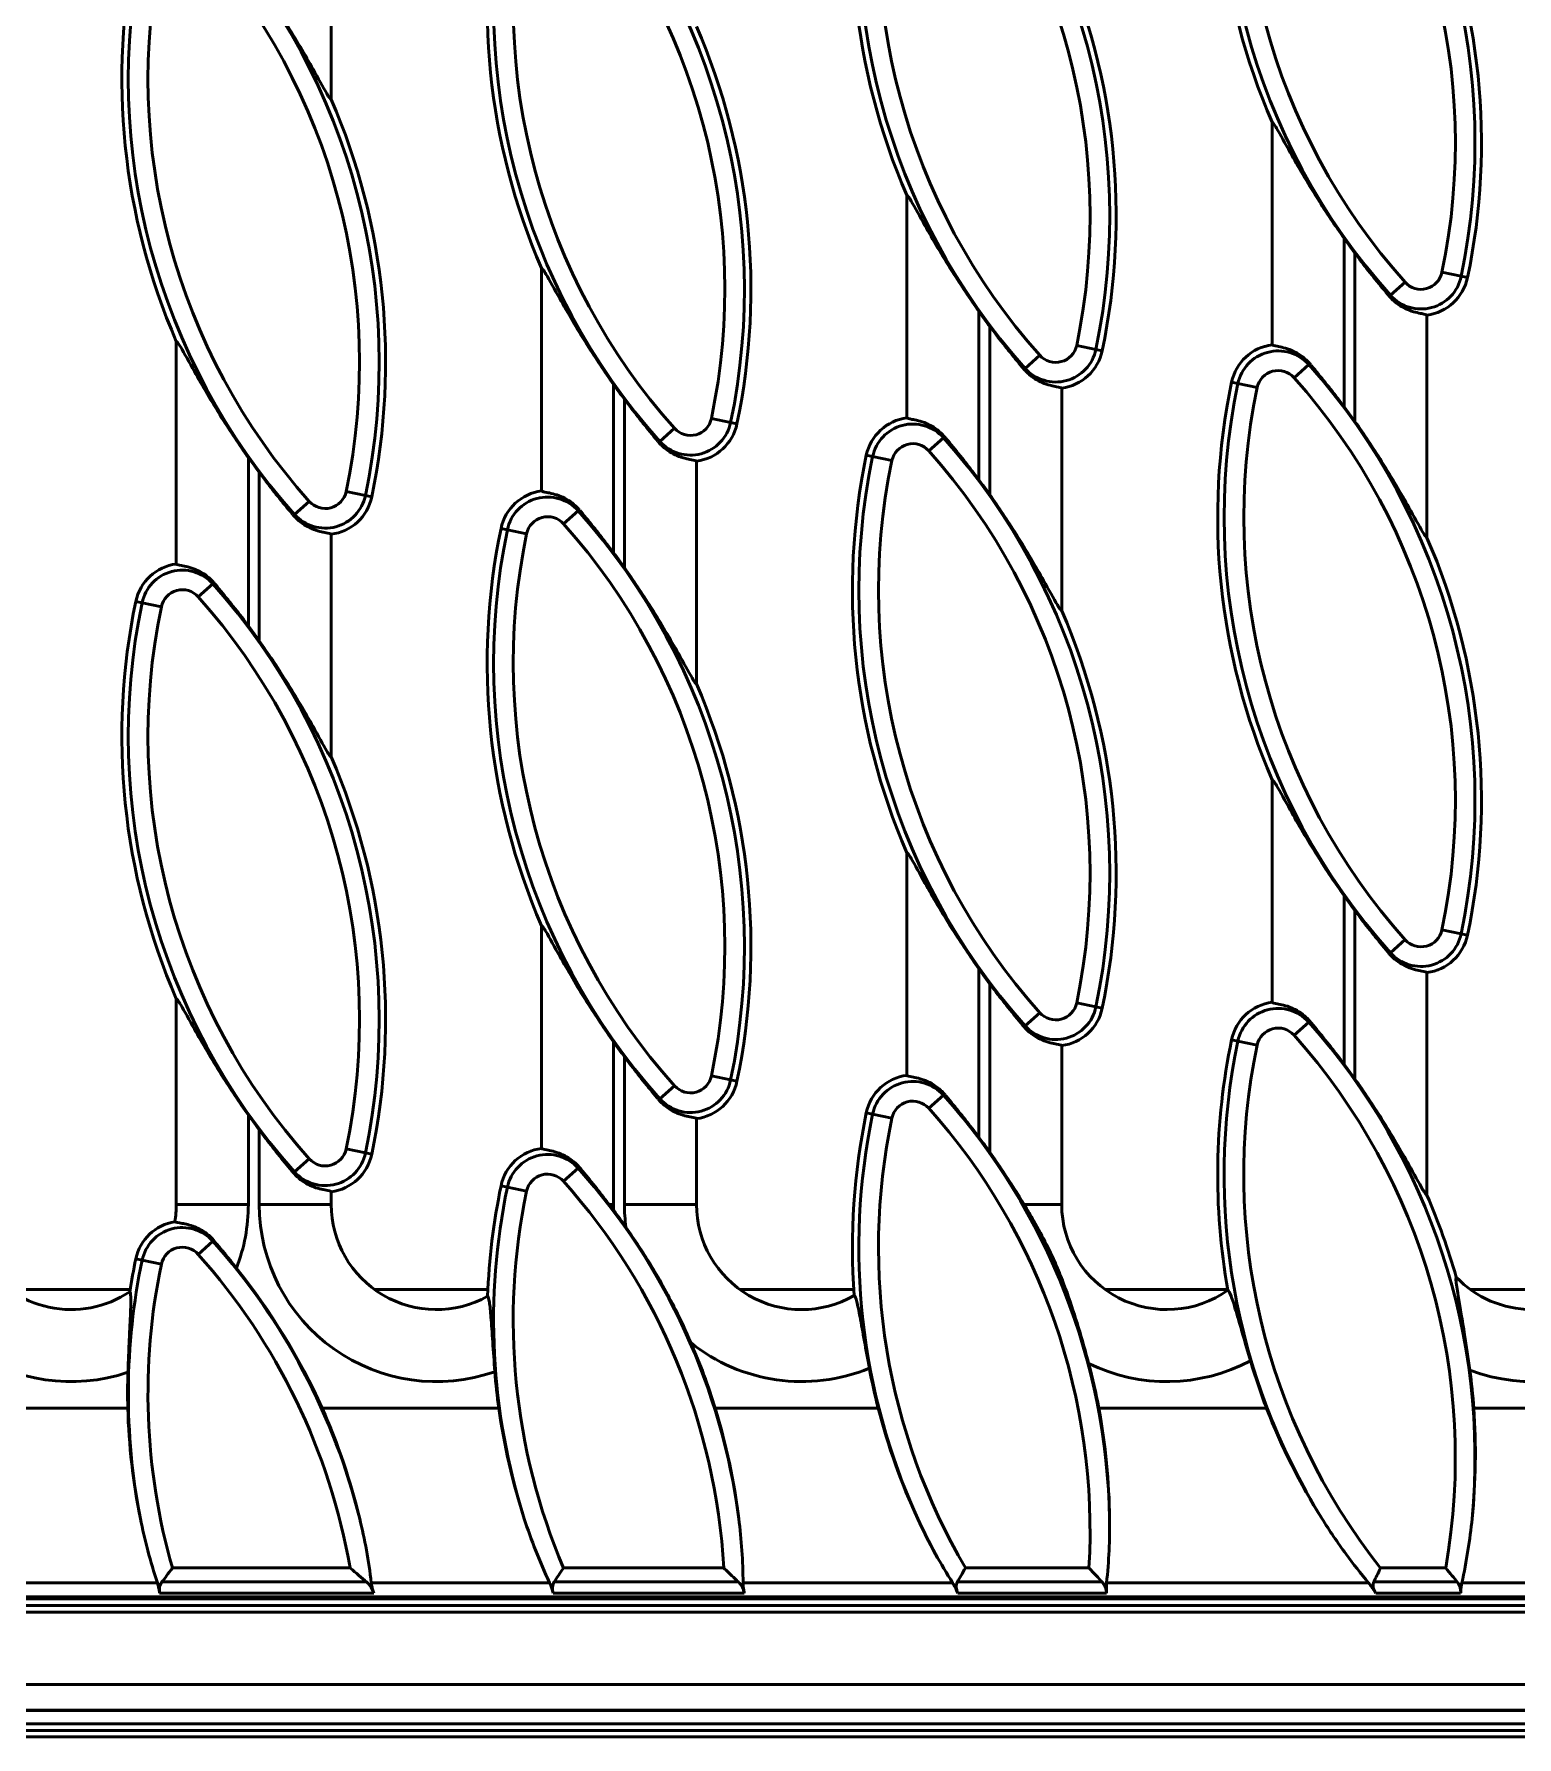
# Model space of a CAD drawing. Header units: millimetres. Extents: x 0 to 2774, y -40 to 1485.
# Drawn here: x 1240.9 to 1353.7, y 436 to 565.5 of the extents above; entities that cross this region are included whole.
import ezdxf

# ---------------------------------------------------------------- set-up
doc = ezdxf.new("R2010")
doc.units = ezdxf.units.MM
doc.header["$LTSCALE"] = 2.5
doc.layers.add('Sichtbar (ISO)', color=7, linetype='Continuous', lineweight=50)
doc.layers.add('Sichtbar schmal (ISO)', color=7, linetype='Continuous', lineweight=50)

msp = doc.modelspace()

# ---------------------------------------------------------------- linework, layer by layer
at = {"layer": 'Sichtbar (ISO)'}
for p, q in [((1263.544, 560.55), (1263.544, 577.481)), ((1335.099, 558.815), (1335.099, 541.884)), ((1307.321, 553.259), (1307.321, 536.328)), ((1279.544, 547.704), (1279.544, 530.773)), ((1346.877, 527.216), (1346.877, 544.147)), ((1251.766, 542.148), (1251.766, 525.217)), ((1319.099, 521.661), (1319.099, 538.592)), ((1291.321, 516.105), (1291.321, 533.036)), ((1263.544, 510.55), (1263.544, 527.481)), ((1335.099, 508.815), (1335.099, 491.884)), ((1307.321, 503.259), (1307.321, 486.328)), ((1279.544, 497.704), (1279.544, 480.773)), ((1346.877, 477.216), (1346.877, 494.147)), ((1251.766, 492.148), (1251.766, 476.516)), ((1319.099, 476.516), (1319.099, 488.592)), ((1291.321, 476.516), (1291.321, 483.036)), ((1263.544, 476.516), (1263.544, 477.481)), ((1232.146, 461.016), (1248.074, 461.016)), ((1262.86, 461.016), (1276.287, 461.016)), ((1292.749, 461.016), (1305.139, 461.016)), ((1321.922, 461.016), (1334.674, 461.016)), ((1350.438, 461.016), (1364.975, 461.016)), ((1358.138, 446.016), (1233.251, 446.016)), ((1358.372, 446.516), (1235.583, 446.516)), ((965.988, 440.016), (1465.988, 440.016)), ((965.988, 438.016), (1465.988, 438.016)), ((965.988, 436.016), (1465.988, 436.016))]:
    msp.add_line(p, q, dxfattribs=at)
for centre, radius, start, end in [((1381.171, 578.782), 50.212, 168.215, 203.43238), ((1353.393, 573.227), 50.212, 168.215, 203.43238), ((1325.615, 567.671), 50.212, 168.215, 203.43238), ((1300.806, 557.249), 50.212, 348.215, 23.43238), ((1297.837, 562.116), 50.212, 168.215, 203.43238), ((1273.028, 551.693), 50.212, 348.215, 23.43238), ((1245.25, 546.138), 50.212, 348.215, 23.43238), ((1217.472, 540.582), 50.212, 348.215, 23.43238), ((1381.171, 578.782), 49.775, 215.35783, 216.96405), ((1346.423, 547.731), 3.612, 277.21491, 348.215), ((1353.393, 573.227), 49.775, 215.35783, 216.96405), ((1318.645, 542.176), 3.612, 277.21491, 348.215), ((1335.553, 538.3), 3.612, 97.21491, 168.215), ((1325.615, 567.671), 49.775, 215.35783, 216.96405), ((1381.171, 528.782), 50.212, 168.215, 203.43238), ((1307.775, 532.744), 3.612, 97.21491, 168.215), ((1300.806, 507.249), 49.775, 35.35783, 36.96405), ((1290.868, 536.62), 3.612, 277.21491, 348.215), ((1297.837, 562.116), 49.775, 215.35783, 216.96405), ((1353.393, 523.227), 50.212, 168.215, 203.43238), ((1273.028, 501.693), 49.775, 35.35783, 36.96405), ((1263.09, 531.064), 3.612, 277.21491, 348.215), ((1279.997, 527.189), 3.612, 97.21491, 168.215), ((1325.615, 517.671), 50.212, 168.215, 203.43238), ((1300.806, 507.249), 50.212, 348.215, 23.43238), ((1245.25, 496.138), 49.775, 35.35783, 36.96405), ((1252.22, 521.633), 3.612, 97.21491, 168.215), ((1297.837, 512.116), 50.212, 168.215, 203.43238), ((1273.028, 501.693), 50.212, 348.215, 23.43238), ((1217.472, 490.582), 49.775, 35.35783, 36.96405), ((1245.25, 496.138), 50.212, 348.215, 23.43238), ((1217.472, 490.582), 50.212, 348.215, 23.43238), ((1381.171, 528.782), 49.775, 215.35783, 216.96405), ((1346.423, 497.731), 3.612, 277.21491, 348.215), ((1353.393, 523.227), 49.775, 215.35783, 216.96405), ((1318.645, 492.176), 3.612, 277.21491, 348.215), ((1335.553, 488.3), 3.612, 97.21491, 168.215), ((1325.615, 517.671), 49.775, 215.35783, 216.96405), ((1381.171, 478.782), 50.212, 168.215, 190.0797), ((1300.806, 457.249), 49.775, 35.35783, 36.96405), ((1290.868, 486.62), 3.612, 277.21491, 348.215), ((1307.775, 482.744), 3.612, 97.21491, 168.215), ((1297.837, 512.116), 49.775, 215.35783, 216.96405), ((1353.393, 473.227), 50.212, 168.215, 184.16225), ((1279.997, 477.189), 3.612, 97.21491, 168.215), ((1273.028, 451.693), 49.775, 35.35783, 36.96405), ((1263.09, 481.064), 3.612, 277.21491, 348.215), ((1325.615, 467.671), 50.212, 168.215, 177.88226), ((1300.806, 457.249), 50.212, 15.86591, 23.43238), ((1243.766, 476.516), 8, 350.54752, 0), ((1271.544, 476.516), 8, 180, 299.12127), ((1245.25, 446.138), 49.775, 35.13482, 36.97769), ((1299.321, 476.516), 8, 180, 299.92904), ((1327.099, 476.516), 8, 180, 305.3978), ((1252.22, 471.633), 3.612, 98.95512, 168.215), ((1243.766, 476.516), 8, 211.81441, 303.90218), ((1297.837, 462.116), 50.212, 168.215, 171.10984), ((1217.472, 440.582), 49.775, 24.2374, 38.65446), ((1354.877, 476.516), 8, 223.82291, 315.3586), ((1245.25, 446.138), 49.775, 17.39184, 23.52081), ((1297.837, 462.116), 49.775, 178.11784, 181.26655), ((1325.615, 467.671), 49.775, 184.46839, 187.68444), ((1353.393, 473.227), 49.775, 190.6123, 194.20136), ((1273.028, 451.693), 49.775, 10.79476, 14.81895), ((1381.171, 478.782), 49.775, 196.52029, 200.91263), ((1300.806, 457.249), 49.775, 4.34018, 7.67981)]:
    msp.add_arc(centre, radius, start, end, dxfattribs=at)
for centre, major_axis, start_param, end_param in [((1297.837, 462.443), (0, -49.784), 4.7410599, 4.911133), ((1217.472, 440.908), (0, 49.643), 4.9504211, 5.1294146), ((1325.615, 467.999), (0, -49.821), 4.8530135, 5.0263297), ((1245.25, 446.464), (0, 49.679), 4.8364919, 5.0096603), ((1353.393, 473.554), (0, -49.857), 4.9666113, 5.145853), ((1273.028, 452.02), (0, 49.716), 4.7243321, 4.8943377), ((1381.171, 479.11), (0, -49.894), 5.083511, 5.2722426), ((1300.806, 457.575), (0, 49.752), 4.6124881, 4.781589)]:
    msp.add_ellipse(centre, major_axis=major_axis, ratio=0.9999784, start_param=start_param, end_param=end_param, dxfattribs=at)
for points, knots in [([(1258.066, 569.386), (1258.75, 568.422), (1259.446, 567.385), (1260.869, 565.126), (1261.578, 563.905), (1262.539, 562.187), (1262.945, 561.437), (1263.289, 560.861), (1263.366, 560.739), (1263.481, 560.585), (1263.522, 560.548), (1263.544, 560.55)], [3.485316, 3.485316, 3.485316, 3.485316, 3.8312275, 3.8312275, 4.2428686, 4.2428686, 4.5039478, 4.5039478, 4.5816976, 4.5816976, 4.6534636, 4.6534636, 4.6534636, 4.6534636]), ([(1340.576, 549.979), (1339.893, 550.942), (1339.197, 551.98), (1337.773, 554.239), (1337.065, 555.46), (1336.104, 557.177), (1335.698, 557.927), (1335.354, 558.503), (1335.276, 558.626), (1335.161, 558.78), (1335.121, 558.817), (1335.099, 558.815)], [3.485316, 3.485316, 3.485316, 3.485316, 3.8312275, 3.8312275, 4.2428686, 4.2428686, 4.5039478, 4.5039478, 4.5816976, 4.5816976, 4.6534636, 4.6534636, 4.6534636, 4.6534636]), ([(1312.799, 544.423), (1312.115, 545.386), (1311.419, 546.424), (1309.996, 548.683), (1309.287, 549.904), (1308.326, 551.622), (1307.92, 552.372), (1307.576, 552.948), (1307.499, 553.07), (1307.384, 553.224), (1307.343, 553.261), (1307.321, 553.259)], [3.485316, 3.485316, 3.485316, 3.485316, 3.8312275, 3.8312275, 4.2428686, 4.2428686, 4.5039478, 4.5039478, 4.5816976, 4.5816976, 4.6534636, 4.6534636, 4.6534636, 4.6534636]), ([(1344.013, 545.577), (1343.968, 545.63), (1343.924, 545.683), (1343.172, 546.581), (1342.437, 547.494), (1341.654, 548.516), (1341.527, 548.683), (1341.4, 548.852)], [0.70958265, 0.70958265, 0.70958265, 0.70958265, 0.73010989, 0.73010989, 1.0546565, 1.0546565, 1.11670002, 1.11670002, 1.11670002, 1.11670002]), ([(1285.021, 538.867), (1284.337, 539.831), (1283.641, 540.869), (1282.218, 543.128), (1281.51, 544.349), (1280.549, 546.066), (1280.142, 546.816), (1279.798, 547.392), (1279.721, 547.514), (1279.606, 547.669), (1279.566, 547.706), (1279.544, 547.704)], [3.485316, 3.485316, 3.485316, 3.485316, 3.8312275, 3.8312275, 4.2428686, 4.2428686, 4.5039478, 4.5039478, 4.5816976, 4.5816976, 4.6534636, 4.6534636, 4.6534636, 4.6534636]), ([(1346.877, 544.147), (1346.828, 544.188), (1346.698, 544.217), (1346.222, 544.31), (1345.824, 544.386), (1345.217, 544.645), (1345.025, 544.74), (1344.642, 544.983), (1344.45, 545.132), (1344.191, 545.378), (1344.1, 545.474), (1344.013, 545.577)], [0.04336489, 0.04336489, 0.04336489, 0.04336489, 0.19996601, 0.19996601, 0.39993202, 0.39993202, 0.47560066, 0.47560066, 0.55126929, 0.55126929, 0.59299387, 0.59299387, 0.59299387, 0.59299387]), ([(1316.235, 540.021), (1316.191, 540.074), (1316.146, 540.127), (1315.395, 541.025), (1314.659, 541.939), (1313.876, 542.96), (1313.749, 543.127), (1313.622, 543.296)], [0.70958265, 0.70958265, 0.70958265, 0.70958265, 0.73010989, 0.73010989, 1.0546565, 1.0546565, 1.11670002, 1.11670002, 1.11670002, 1.11670002]), ([(1257.243, 533.312), (1256.559, 534.275), (1255.864, 535.313), (1254.44, 537.572), (1253.732, 538.793), (1252.771, 540.511), (1252.364, 541.261), (1252.02, 541.836), (1251.943, 541.959), (1251.828, 542.113), (1251.788, 542.15), (1251.766, 542.148)], [3.485316, 3.485316, 3.485316, 3.485316, 3.8312275, 3.8312275, 4.2428686, 4.2428686, 4.5039478, 4.5039478, 4.5816976, 4.5816976, 4.6534636, 4.6534636, 4.6534636, 4.6534636]), ([(1335.099, 541.884), (1335.148, 541.843), (1335.278, 541.814), (1335.754, 541.721), (1336.152, 541.645), (1336.76, 541.387), (1336.951, 541.291), (1337.334, 541.048), (1337.526, 540.899), (1337.786, 540.653), (1337.876, 540.558), (1337.963, 540.454)], [0.04336489, 0.04336489, 0.04336489, 0.04336489, 0.19996601, 0.19996601, 0.39993202, 0.39993202, 0.47560066, 0.47560066, 0.55126929, 0.55126929, 0.59299387, 0.59299387, 0.59299387, 0.59299387]), ([(1337.963, 540.454), (1338.008, 540.401), (1338.052, 540.348), (1338.804, 539.45), (1339.539, 538.537), (1340.322, 537.515), (1340.449, 537.348), (1340.576, 537.179)], [0.70958265, 0.70958265, 0.70958265, 0.70958265, 0.73010989, 0.73010989, 1.0546565, 1.0546565, 1.11670002, 1.11670002, 1.11670002, 1.11670002]), ([(1319.099, 538.592), (1319.051, 538.632), (1318.92, 538.662), (1318.444, 538.754), (1318.047, 538.83), (1317.439, 539.089), (1317.248, 539.185), (1316.864, 539.428), (1316.672, 539.576), (1316.413, 539.822), (1316.322, 539.918), (1316.235, 540.021)], [0.04336489, 0.04336489, 0.04336489, 0.04336489, 0.19996601, 0.19996601, 0.39993202, 0.39993202, 0.47560066, 0.47560066, 0.55126929, 0.55126929, 0.59299387, 0.59299387, 0.59299387, 0.59299387]), ([(1288.457, 534.466), (1288.413, 534.519), (1288.368, 534.572), (1287.617, 535.47), (1286.882, 536.383), (1286.098, 537.405), (1285.972, 537.572), (1285.844, 537.741)], [0.70958265, 0.70958265, 0.70958265, 0.70958265, 0.73010989, 0.73010989, 1.0546565, 1.0546565, 1.11670002, 1.11670002, 1.11670002, 1.11670002]), ([(1307.321, 536.328), (1307.37, 536.288), (1307.501, 536.258), (1307.976, 536.166), (1308.374, 536.09), (1308.982, 535.831), (1309.173, 535.735), (1309.557, 535.492), (1309.749, 535.344), (1310.008, 535.098), (1310.099, 535.002), (1310.186, 534.899)], [0.04336489, 0.04336489, 0.04336489, 0.04336489, 0.19996601, 0.19996601, 0.39993202, 0.39993202, 0.47560066, 0.47560066, 0.55126929, 0.55126929, 0.59299387, 0.59299387, 0.59299387, 0.59299387]), ([(1310.186, 534.899), (1310.23, 534.846), (1310.275, 534.793), (1311.026, 533.895), (1311.761, 532.981), (1312.544, 531.96), (1312.671, 531.793), (1312.799, 531.624)], [0.70958265, 0.70958265, 0.70958265, 0.70958265, 0.73010989, 0.73010989, 1.0546565, 1.0546565, 1.11670002, 1.11670002, 1.11670002, 1.11670002]), ([(1341.4, 536.053), (1342.083, 535.089), (1342.779, 534.051), (1344.203, 531.792), (1344.911, 530.571), (1345.872, 528.854), (1346.278, 528.104), (1346.622, 527.528), (1346.7, 527.406), (1346.815, 527.251), (1346.855, 527.214), (1346.877, 527.216)], [3.485316, 3.485316, 3.485316, 3.485316, 3.8312275, 3.8312275, 4.2428686, 4.2428686, 4.5039478, 4.5039478, 4.5816976, 4.5816976, 4.6534636, 4.6534636, 4.6534636, 4.6534636]), ([(1291.321, 533.036), (1291.273, 533.077), (1291.142, 533.106), (1290.666, 533.199), (1290.269, 533.275), (1289.661, 533.534), (1289.47, 533.629), (1289.086, 533.872), (1288.894, 534.021), (1288.635, 534.267), (1288.544, 534.362), (1288.457, 534.466)], [0.04336489, 0.04336489, 0.04336489, 0.04336489, 0.19996601, 0.19996601, 0.39993202, 0.39993202, 0.47560066, 0.47560066, 0.55126929, 0.55126929, 0.59299387, 0.59299387, 0.59299387, 0.59299387]), ([(1260.679, 528.91), (1260.635, 528.963), (1260.59, 529.016), (1259.839, 529.914), (1259.104, 530.827), (1258.321, 531.849), (1258.194, 532.016), (1258.066, 532.185)], [0.70958265, 0.70958265, 0.70958265, 0.70958265, 0.73010989, 0.73010989, 1.0546565, 1.0546565, 1.11670002, 1.11670002, 1.11670002, 1.11670002]), ([(1279.544, 530.773), (1279.592, 530.732), (1279.723, 530.703), (1280.199, 530.61), (1280.596, 530.534), (1281.204, 530.275), (1281.395, 530.18), (1281.779, 529.937), (1281.971, 529.788), (1282.23, 529.542), (1282.321, 529.446), (1282.408, 529.343)], [0.04336489, 0.04336489, 0.04336489, 0.04336489, 0.19996601, 0.19996601, 0.39993202, 0.39993202, 0.47560066, 0.47560066, 0.55126929, 0.55126929, 0.59299387, 0.59299387, 0.59299387, 0.59299387]), ([(1313.622, 530.497), (1314.306, 529.534), (1315.001, 528.496), (1316.425, 526.237), (1317.133, 525.016), (1318.094, 523.298), (1318.501, 522.548), (1318.845, 521.972), (1318.922, 521.85), (1319.037, 521.696), (1319.077, 521.659), (1319.099, 521.661)], [3.485316, 3.485316, 3.485316, 3.485316, 3.8312275, 3.8312275, 4.2428686, 4.2428686, 4.5039478, 4.5039478, 4.5816976, 4.5816976, 4.6534636, 4.6534636, 4.6534636, 4.6534636]), ([(1263.544, 527.481), (1263.495, 527.521), (1263.364, 527.551), (1262.889, 527.643), (1262.491, 527.719), (1261.883, 527.978), (1261.692, 528.073), (1261.308, 528.317), (1261.116, 528.465), (1260.857, 528.711), (1260.766, 528.807), (1260.679, 528.91)], [0.04336489, 0.04336489, 0.04336489, 0.04336489, 0.19996601, 0.19996601, 0.39993202, 0.39993202, 0.47560066, 0.47560066, 0.55126929, 0.55126929, 0.59299387, 0.59299387, 0.59299387, 0.59299387]), ([(1282.408, 529.343), (1282.452, 529.29), (1282.497, 529.237), (1283.248, 528.339), (1283.983, 527.426), (1284.767, 526.404), (1284.893, 526.237), (1285.021, 526.068)], [0.70958265, 0.70958265, 0.70958265, 0.70958265, 0.73010989, 0.73010989, 1.0546565, 1.0546565, 1.11670002, 1.11670002, 1.11670002, 1.11670002]), ([(1251.766, 525.217), (1251.814, 525.176), (1251.945, 525.147), (1252.421, 525.054), (1252.818, 524.979), (1253.426, 524.72), (1253.617, 524.624), (1254.001, 524.381), (1254.193, 524.232), (1254.452, 523.987), (1254.543, 523.891), (1254.63, 523.787)], [0.04336489, 0.04336489, 0.04336489, 0.04336489, 0.19996601, 0.19996601, 0.39993202, 0.39993202, 0.47560066, 0.47560066, 0.55126929, 0.55126929, 0.59299387, 0.59299387, 0.59299387, 0.59299387]), ([(1285.844, 524.941), (1286.528, 523.978), (1287.224, 522.94), (1288.647, 520.681), (1289.356, 519.46), (1290.317, 517.743), (1290.723, 516.993), (1291.067, 516.417), (1291.144, 516.294), (1291.259, 516.14), (1291.299, 516.103), (1291.321, 516.105)], [3.485316, 3.485316, 3.485316, 3.485316, 3.8312275, 3.8312275, 4.2428686, 4.2428686, 4.5039478, 4.5039478, 4.5816976, 4.5816976, 4.6534636, 4.6534636, 4.6534636, 4.6534636]), ([(1254.63, 523.787), (1254.674, 523.735), (1254.719, 523.681), (1255.47, 522.783), (1256.206, 521.87), (1256.989, 520.849), (1257.116, 520.682), (1257.243, 520.512)], [0.70958265, 0.70958265, 0.70958265, 0.70958265, 0.73010989, 0.73010989, 1.0546565, 1.0546565, 1.11670002, 1.11670002, 1.11670002, 1.11670002]), ([(1258.066, 519.386), (1258.75, 518.422), (1259.446, 517.385), (1260.869, 515.126), (1261.578, 513.905), (1262.539, 512.187), (1262.945, 511.437), (1263.289, 510.861), (1263.366, 510.739), (1263.481, 510.585), (1263.522, 510.548), (1263.544, 510.55)], [3.485316, 3.485316, 3.485316, 3.485316, 3.8312275, 3.8312275, 4.2428686, 4.2428686, 4.5039478, 4.5039478, 4.5816976, 4.5816976, 4.6534636, 4.6534636, 4.6534636, 4.6534636]), ([(1340.576, 499.979), (1339.893, 500.942), (1339.197, 501.98), (1337.773, 504.239), (1337.065, 505.46), (1336.104, 507.177), (1335.698, 507.927), (1335.354, 508.503), (1335.276, 508.626), (1335.161, 508.78), (1335.121, 508.817), (1335.099, 508.815)], [3.485316, 3.485316, 3.485316, 3.485316, 3.8312275, 3.8312275, 4.2428686, 4.2428686, 4.5039478, 4.5039478, 4.5816976, 4.5816976, 4.6534636, 4.6534636, 4.6534636, 4.6534636]), ([(1312.799, 494.423), (1312.115, 495.386), (1311.419, 496.424), (1309.996, 498.683), (1309.287, 499.904), (1308.326, 501.622), (1307.92, 502.372), (1307.576, 502.948), (1307.499, 503.07), (1307.384, 503.224), (1307.343, 503.261), (1307.321, 503.259)], [3.485316, 3.485316, 3.485316, 3.485316, 3.8312275, 3.8312275, 4.2428686, 4.2428686, 4.5039478, 4.5039478, 4.5816976, 4.5816976, 4.6534636, 4.6534636, 4.6534636, 4.6534636]), ([(1344.013, 495.577), (1343.968, 495.63), (1343.924, 495.683), (1343.172, 496.581), (1342.437, 497.494), (1341.654, 498.516), (1341.527, 498.683), (1341.4, 498.852)], [0.70958265, 0.70958265, 0.70958265, 0.70958265, 0.73010989, 0.73010989, 1.0546565, 1.0546565, 1.11670002, 1.11670002, 1.11670002, 1.11670002]), ([(1285.021, 488.867), (1284.337, 489.831), (1283.641, 490.869), (1282.218, 493.128), (1281.51, 494.349), (1280.549, 496.066), (1280.142, 496.816), (1279.798, 497.392), (1279.721, 497.514), (1279.606, 497.669), (1279.566, 497.706), (1279.544, 497.704)], [3.485316, 3.485316, 3.485316, 3.485316, 3.8312275, 3.8312275, 4.2428686, 4.2428686, 4.5039478, 4.5039478, 4.5816976, 4.5816976, 4.6534636, 4.6534636, 4.6534636, 4.6534636]), ([(1346.877, 494.147), (1346.828, 494.188), (1346.698, 494.217), (1346.222, 494.31), (1345.824, 494.386), (1345.217, 494.645), (1345.025, 494.74), (1344.642, 494.983), (1344.45, 495.132), (1344.191, 495.378), (1344.1, 495.474), (1344.013, 495.577)], [0.04336489, 0.04336489, 0.04336489, 0.04336489, 0.19996601, 0.19996601, 0.39993202, 0.39993202, 0.47560066, 0.47560066, 0.55126929, 0.55126929, 0.59299387, 0.59299387, 0.59299387, 0.59299387]), ([(1257.243, 483.312), (1256.559, 484.275), (1255.864, 485.313), (1254.44, 487.572), (1253.732, 488.793), (1252.771, 490.511), (1252.364, 491.261), (1252.02, 491.836), (1251.943, 491.959), (1251.828, 492.113), (1251.788, 492.15), (1251.766, 492.148)], [3.485316, 3.485316, 3.485316, 3.485316, 3.8312275, 3.8312275, 4.2428686, 4.2428686, 4.5039478, 4.5039478, 4.5816976, 4.5816976, 4.6534636, 4.6534636, 4.6534636, 4.6534636]), ([(1316.235, 490.021), (1316.191, 490.074), (1316.146, 490.127), (1315.395, 491.025), (1314.659, 491.939), (1313.876, 492.96), (1313.749, 493.127), (1313.622, 493.296)], [0.70958265, 0.70958265, 0.70958265, 0.70958265, 0.73010989, 0.73010989, 1.0546565, 1.0546565, 1.11670002, 1.11670002, 1.11670002, 1.11670002]), ([(1335.099, 491.884), (1335.148, 491.843), (1335.278, 491.814), (1335.754, 491.721), (1336.152, 491.645), (1336.76, 491.387), (1336.951, 491.291), (1337.334, 491.048), (1337.526, 490.899), (1337.786, 490.653), (1337.876, 490.558), (1337.963, 490.454)], [0.04336489, 0.04336489, 0.04336489, 0.04336489, 0.19996601, 0.19996601, 0.39993202, 0.39993202, 0.47560066, 0.47560066, 0.55126929, 0.55126929, 0.59299387, 0.59299387, 0.59299387, 0.59299387]), ([(1319.099, 488.592), (1319.051, 488.632), (1318.92, 488.662), (1318.444, 488.754), (1318.047, 488.83), (1317.439, 489.089), (1317.248, 489.185), (1316.864, 489.428), (1316.672, 489.576), (1316.413, 489.822), (1316.322, 489.918), (1316.235, 490.021)], [0.04336489, 0.04336489, 0.04336489, 0.04336489, 0.19996601, 0.19996601, 0.39993202, 0.39993202, 0.47560066, 0.47560066, 0.55126929, 0.55126929, 0.59299387, 0.59299387, 0.59299387, 0.59299387]), ([(1337.963, 490.454), (1338.008, 490.401), (1338.052, 490.348), (1338.804, 489.45), (1339.539, 488.537), (1340.322, 487.515), (1340.449, 487.348), (1340.576, 487.179)], [0.70958265, 0.70958265, 0.70958265, 0.70958265, 0.73010989, 0.73010989, 1.0546565, 1.0546565, 1.11670002, 1.11670002, 1.11670002, 1.11670002]), ([(1288.457, 484.466), (1288.413, 484.519), (1288.368, 484.572), (1287.617, 485.47), (1286.882, 486.383), (1286.098, 487.405), (1285.972, 487.572), (1285.844, 487.741)], [0.70958265, 0.70958265, 0.70958265, 0.70958265, 0.73010989, 0.73010989, 1.0546565, 1.0546565, 1.11670002, 1.11670002, 1.11670002, 1.11670002]), ([(1307.321, 486.328), (1307.37, 486.288), (1307.501, 486.258), (1307.976, 486.166), (1308.374, 486.09), (1308.982, 485.831), (1309.173, 485.735), (1309.557, 485.492), (1309.749, 485.344), (1310.008, 485.098), (1310.099, 485.002), (1310.186, 484.899)], [0.04336489, 0.04336489, 0.04336489, 0.04336489, 0.19996601, 0.19996601, 0.39993202, 0.39993202, 0.47560066, 0.47560066, 0.55126929, 0.55126929, 0.59299387, 0.59299387, 0.59299387, 0.59299387]), ([(1341.4, 486.053), (1342.083, 485.089), (1342.779, 484.051), (1344.203, 481.792), (1344.911, 480.571), (1345.872, 478.854), (1346.278, 478.104), (1346.622, 477.528), (1346.7, 477.406), (1346.815, 477.251), (1346.855, 477.214), (1346.877, 477.216)], [3.485316, 3.485316, 3.485316, 3.485316, 3.8312275, 3.8312275, 4.2428686, 4.2428686, 4.5039478, 4.5039478, 4.5816976, 4.5816976, 4.6534636, 4.6534636, 4.6534636, 4.6534636]), ([(1291.321, 483.036), (1291.273, 483.077), (1291.142, 483.106), (1290.666, 483.199), (1290.269, 483.275), (1289.661, 483.534), (1289.47, 483.629), (1289.086, 483.872), (1288.894, 484.021), (1288.635, 484.267), (1288.544, 484.362), (1288.457, 484.466)], [0.04336489, 0.04336489, 0.04336489, 0.04336489, 0.19996601, 0.19996601, 0.39993202, 0.39993202, 0.47560066, 0.47560066, 0.55126929, 0.55126929, 0.59299387, 0.59299387, 0.59299387, 0.59299387]), ([(1310.186, 484.899), (1310.23, 484.846), (1310.275, 484.793), (1311.026, 483.895), (1311.761, 482.981), (1312.544, 481.96), (1312.671, 481.793), (1312.799, 481.624)], [0.70958265, 0.70958265, 0.70958265, 0.70958265, 0.73010989, 0.73010989, 1.0546565, 1.0546565, 1.11670002, 1.11670002, 1.11670002, 1.11670002]), ([(1260.679, 478.91), (1260.635, 478.963), (1260.59, 479.016), (1259.839, 479.914), (1259.104, 480.827), (1258.321, 481.849), (1258.194, 482.016), (1258.066, 482.185)], [0.70958265, 0.70958265, 0.70958265, 0.70958265, 0.73010989, 0.73010989, 1.0546565, 1.0546565, 1.11670002, 1.11670002, 1.11670002, 1.11670002]), ([(1279.544, 480.773), (1279.592, 480.732), (1279.723, 480.703), (1280.199, 480.61), (1280.596, 480.534), (1281.204, 480.275), (1281.395, 480.18), (1281.779, 479.937), (1281.971, 479.788), (1282.23, 479.542), (1282.321, 479.446), (1282.408, 479.343)], [0.04336489, 0.04336489, 0.04336489, 0.04336489, 0.19996601, 0.19996601, 0.39993202, 0.39993202, 0.47560066, 0.47560066, 0.55126929, 0.55126929, 0.59299387, 0.59299387, 0.59299387, 0.59299387]), ([(1313.622, 480.497), (1314.306, 479.534), (1315.001, 478.496), (1315.852, 477.146), (1316.048, 476.829), (1316.238, 476.516)], [3.48531602, 3.48531602, 3.48531602, 3.48531602, 3.83122755, 3.83122755, 3.93779261, 3.93779261, 3.93779261, 3.93779261]), ([(1282.408, 479.343), (1282.452, 479.29), (1282.497, 479.237), (1283.248, 478.339), (1283.983, 477.426), (1284.654, 476.551), (1284.668, 476.533), (1284.681, 476.516)], [0.70958265, 0.70958265, 0.70958265, 0.70958265, 0.73010989, 0.73010989, 1.0546565, 1.0546565, 1.06126588, 1.06126588, 1.06126588, 1.06126588]), ([(1263.544, 477.481), (1263.495, 477.521), (1263.364, 477.551), (1262.889, 477.643), (1262.491, 477.719), (1261.883, 477.978), (1261.692, 478.073), (1261.308, 478.317), (1261.116, 478.465), (1260.857, 478.711), (1260.766, 478.807), (1260.679, 478.91)], [0.04336489, 0.04336489, 0.04336489, 0.04336489, 0.19996601, 0.19996601, 0.39993202, 0.39993202, 0.47560066, 0.47560066, 0.55126929, 0.55126929, 0.59299387, 0.59299387, 0.59299387, 0.59299387]), ([(1316.238, 476.516), (1316.498, 476.088), (1316.743, 475.673), (1317.331, 474.638), (1317.642, 474.06), (1318.147, 473.048), (1318.344, 472.633), (1318.759, 471.701), (1318.96, 471.216), (1319.47, 469.908), (1319.769, 469.057), (1320.417, 467.047), (1320.789, 465.778), (1321.147, 464.424)], [-1.6298574, -1.6298574, -1.6298574, -1.6298574, -1.4526309, -1.4526309, -1.1869705, -1.1869705, -0.9968914, -0.9968914, -0.7798687, -0.7798687, -0.4201663, -0.4201663, 0, 0, 0, 0]), ([(1251.657, 475.202), (1251.717, 475.145), (1251.932, 475.121), (1252.475, 475.027), (1252.803, 474.958), (1253.476, 474.692), (1253.795, 474.52), (1254.281, 474.139), (1254.458, 473.97), (1254.619, 473.778)], [-0.69657519, -0.69657519, -0.69657519, -0.69657519, -0.53053486, -0.53053486, -0.37895062, -0.37895062, -0.2483974, -0.2483974, -0.16724771, -0.16724771, -0.16724771, -0.16724771]), ([(1285.956, 474.783), (1286.284, 474.316), (1286.607, 473.843), (1287.206, 472.934), (1287.49, 472.49), (1288.116, 471.468), (1288.444, 470.908), (1289.105, 469.716), (1289.416, 469.124), (1290.138, 467.676), (1290.523, 466.844), (1290.889, 466.002)], [-0.99107799, -0.99107799, -0.99107799, -0.99107799, -0.82202369, -0.82202369, -0.66846052, -0.66846052, -0.4742175, -0.4742175, -0.27546673, -0.27546673, 0, 0, 0, 0]), ([(1349.105, 470.976), (1349.09, 470.965), (1349.081, 470.932), (1349.077, 470.823), (1349.08, 470.748), (1349.116, 470.361), (1349.194, 469.884), (1349.398, 468.669), (1349.564, 467.713), (1349.875, 465.742), (1350.009, 464.825), (1350.134, 463.9)], [-1.033903, -1.033903, -1.033903, -1.033903, -0.9600184, -0.9600184, -0.8859056, -0.8859056, -0.6383987, -0.6383987, -0.2799838, -0.2799838, 0, 0, 0, 0]), ([(1248.089, 463.751), (1248.105, 464.236), (1248.123, 464.719), (1248.163, 465.663), (1248.184, 466.123), (1248.239, 467.273), (1248.273, 467.932), (1248.308, 468.892), (1248.315, 469.246), (1248.294, 469.714), (1248.27, 469.846), (1248.228, 469.876)], [-0.86498591, -0.86498591, -0.86498591, -0.86498591, -0.71988853, -0.71988853, -0.5752164, -0.5752164, -0.33887455, -0.33887455, -0.15901342, -0.15901342, 0, 0, 0, 0]), ([(1275.991, 463.793), (1275.931, 464.563), (1275.877, 465.326), (1275.78, 466.738), (1275.738, 467.383), (1275.658, 468.399), (1275.62, 468.794), (1275.535, 469.337), (1275.489, 469.492), (1275.437, 469.527)], [-0.83946536, -0.83946536, -0.83946536, -0.83946536, -0.60841868, -0.60841868, -0.38200031, -0.38200031, -0.18504389, -0.18504389, 0, 0, 0, 0]), ([(1304.469, 464.06), (1304.339, 464.756), (1304.214, 465.446), (1303.976, 466.778), (1303.865, 467.406), (1303.672, 468.425), (1303.589, 468.827), (1303.438, 469.388), (1303.372, 469.548), (1303.313, 469.582)], [-0.83073012, -0.83073012, -0.83073012, -0.83073012, -0.61869825, -0.61869825, -0.39679212, -0.39679212, -0.19477847, -0.19477847, 0, 0, 0, 0]), ([(1333.45, 464.629), (1333.251, 465.302), (1333.056, 465.972), (1332.683, 467.268), (1332.508, 467.881), (1332.211, 468.876), (1332.087, 469.268), (1331.879, 469.813), (1331.796, 469.966), (1331.733, 469.994)], [-0.83011063, -0.83011063, -0.83011063, -0.83011063, -0.61945321, -0.61945321, -0.39788057, -0.39788057, -0.19550263, -0.19550263, 0, 0, 0, 0]), ([(1308.147, 452.613), (1308.563, 451.716), (1309.018, 450.814), (1309.915, 449.184), (1310.346, 448.453), (1310.799, 447.732)], [0.18740577, 0.18740577, 0.18740577, 0.18740577, 0.47570196, 0.47570196, 0.71254736, 0.71254736, 0.71254736, 0.71254736]), ([(1338.895, 452.613), (1339.462, 451.709), (1340.073, 450.807), (1341.27, 449.178), (1341.842, 448.447), (1342.44, 447.732)], [0.19988652, 0.19988652, 0.19988652, 0.19988652, 0.51108946, 0.51108946, 0.7704198, 0.7704198, 0.7704198, 0.7704198]), ([(1250.675, 447.803), (1250.778, 447.943), (1250.898, 448.103), (1251.165, 448.461), (1251.315, 448.66), (1251.466, 448.861), (1251.467, 448.862), (1251.468, 448.864)], [-0.14172148, -0.14172148, -0.14172148, -0.14172148, -0.07463865, -0.07463865, 0, 0, 0.00060363, 0.00060363, 0.00060363, 0.00060363]), ([(1264.981, 448.864), (1264.983, 448.862), (1264.985, 448.861), (1265.208, 448.673), (1265.432, 448.484), (1265.865, 448.115), (1266.062, 447.946), (1266.226, 447.803)], [-0.15421317, -0.15421317, -0.15421317, -0.15421317, -0.15360925, -0.15360925, -0.07806405, -0.07806405, 0, 0, 0, 0]), ([(1280.511, 447.803), (1280.603, 447.945), (1280.71, 448.109), (1280.946, 448.468), (1281.075, 448.663), (1281.206, 448.861), (1281.207, 448.862), (1281.208, 448.864)], [-0.13663039, -0.13663039, -0.13663039, -0.13663039, -0.07032553, -0.07032553, 0, 0, 0.00060897, 0.00060897, 0.00060897, 0.00060897]), ([(1293.398, 448.864), (1293.4, 448.863), (1293.401, 448.861), (1293.609, 448.665), (1293.817, 448.467), (1294.189, 448.111), (1294.359, 447.947), (1294.508, 447.803)], [-0.16091372, -0.16091372, -0.16091372, -0.16091372, -0.16033292, -0.16033292, -0.07562121, -0.07562121, 0, 0, 0, 0]), ([(1311.17, 447.803), (1311.25, 447.945), (1311.344, 448.11), (1311.548, 448.47), (1311.659, 448.664), (1311.772, 448.86), (1311.773, 448.862), (1311.774, 448.864)], [-0.13212711, -0.13212711, -0.13212711, -0.13212711, -0.06726166, -0.06726166, 0, 0, 0.00062773, 0.00062773, 0.00062773, 0.00062773]), ([(1321.17, 448.864), (1321.171, 448.863), (1321.173, 448.861), (1321.358, 448.665), (1321.542, 448.468), (1321.875, 448.111), (1322.027, 447.947), (1322.16, 447.803)], [-0.15322289, -0.15322289, -0.15322289, -0.15322289, -0.15266711, -0.15266711, -0.07283648, -0.07283648, 0, 0, 0, 0]), ([(1342.838, 447.803), (1342.905, 447.944), (1342.984, 448.109), (1343.157, 448.469), (1343.251, 448.664), (1343.346, 448.86), (1343.347, 448.862), (1343.348, 448.864)], [-0.12814635, -0.12814635, -0.12814635, -0.12814635, -0.06494979, -0.06494979, 0, 0, 0.00061655, 0.00061655, 0.00061655, 0.00061655]), ([(1348.297, 448.864), (1348.298, 448.862), (1348.299, 448.861), (1348.461, 448.668), (1348.622, 448.475), (1348.919, 448.117), (1349.058, 447.949), (1349.178, 447.803)], [-0.14669972, -0.14669972, -0.14669972, -0.14669972, -0.14605011, -0.14605011, -0.07154326, -0.07154326, 0, 0, 0, 0]), ([(1250.326, 447.732), (1250.356, 447.642), (1250.382, 447.551), (1250.43, 447.349), (1250.449, 447.242), (1250.476, 447.073), (1250.486, 447.008), (1250.496, 446.95)], [-0.098887258, -0.098887258, -0.098887258, -0.098887258, -0.070511641, -0.070511641, -0.03575834, -0.03575834, -0.010777892, -0.010777892, -0.010777892, -0.010777892]), ([(1250.496, 446.95), (1250.47, 447.1), (1250.47, 447.258), (1250.523, 447.529), (1250.583, 447.68), (1250.675, 447.803)], [0.02841016, 0.02841016, 0.02841016, 0.02841016, 0.087676, 0.087676, 0.14449036, 0.14449036, 0.14449036, 0.14449036]), ([(1266.226, 447.803), (1266.373, 447.677), (1266.503, 447.519), (1266.668, 447.248), (1266.734, 447.097), (1266.774, 446.95)], [0.93262683, 0.93262683, 0.93262683, 0.93262683, 0.99891182, 0.99891182, 1.05783826, 1.05783826, 1.05783826, 1.05783826]), ([(1266.774, 446.95), (1266.761, 446.996), (1266.747, 447.047), (1266.705, 447.194), (1266.676, 447.298), (1266.628, 447.513), (1266.608, 447.622), (1266.595, 447.732)], [-0.092696771, -0.092696771, -0.092696771, -0.092696771, -0.072594322, -0.072594322, -0.037704406, -0.037704406, -0.004407604, -0.004407604, -0.004407604, -0.004407604]), ([(1280.155, 447.732), (1280.196, 447.644), (1280.234, 447.554), (1280.306, 447.362), (1280.337, 447.262), (1280.389, 447.088), (1280.409, 447.015), (1280.429, 446.95)], [-0.101692756, -0.101692756, -0.101692756, -0.101692756, -0.072566271, -0.072566271, -0.039254825, -0.039254825, -0.010951722, -0.010951722, -0.010951722, -0.010951722]), ([(1280.429, 446.95), (1280.383, 447.099), (1280.363, 447.259), (1280.387, 447.53), (1280.43, 447.68), (1280.511, 447.803)], [0.02899271, 0.02899271, 0.02899271, 0.02899271, 0.08903376, 0.08903376, 0.14441862, 0.14441862, 0.14441862, 0.14441862]), ([(1294.508, 447.803), (1294.638, 447.678), (1294.747, 447.522), (1294.882, 447.251), (1294.931, 447.099), (1294.954, 446.95)], [0.93073261, 0.93073261, 0.93073261, 0.93073261, 0.99377659, 0.99377659, 1.05248697, 1.05248697, 1.05248697, 1.05248697]), ([(1294.954, 446.95), (1294.946, 447.007), (1294.934, 447.07), (1294.909, 447.222), (1294.895, 447.312), (1294.873, 447.513), (1294.866, 447.622), (1294.865, 447.732)], [-0.091355071, -0.091355071, -0.091355071, -0.091355071, -0.066935323, -0.066935323, -0.03738814, -0.03738814, -0.004381078, -0.004381078, -0.004381078, -0.004381078]), ([(1310.799, 447.732), (1310.852, 447.648), (1310.902, 447.562), (1311.005, 447.368), (1311.055, 447.263), (1311.134, 447.086), (1311.165, 447.014), (1311.194, 446.95)], [-0.10637182, -0.10637182, -0.10637182, -0.10637182, -0.076680369, -0.076680369, -0.040083643, -0.040083643, -0.011256213, -0.011256213, -0.011256213, -0.011256213]), ([(1311.194, 446.95), (1311.126, 447.098), (1311.083, 447.259), (1311.074, 447.531), (1311.101, 447.68), (1311.17, 447.803)], [0.02997029, 0.02997029, 0.02997029, 0.02997029, 0.0913638, 0.0913638, 0.14559588, 0.14559588, 0.14559588, 0.14559588]), ([(1322.16, 447.803), (1322.275, 447.678), (1322.367, 447.525), (1322.472, 447.254), (1322.505, 447.099), (1322.512, 446.95)], [0.93695004, 0.93695004, 0.93695004, 0.93695004, 0.9973934, 0.9973934, 1.05608608, 1.05608608, 1.05608608, 1.05608608]), ([(1322.512, 446.95), (1322.51, 446.992), (1322.507, 447.038), (1322.499, 447.176), (1322.494, 447.273), (1322.492, 447.492), (1322.497, 447.612), (1322.51, 447.732)], [-0.088490593, -0.088490593, -0.088490593, -0.088490593, -0.070380832, -0.070380832, -0.038118861, -0.038118861, -0.001894741, -0.001894741, -0.001894741, -0.001894741]), ([(1342.44, 447.732), (1342.471, 447.695), (1342.502, 447.657), (1342.573, 447.567), (1342.613, 447.513), (1342.716, 447.371), (1342.775, 447.283), (1342.889, 447.108), (1342.94, 447.024), (1342.988, 446.95)], [-0.11412113, -0.11412113, -0.11412113, -0.11412113, -0.09971041, -0.09971041, -0.07972174, -0.07972174, -0.04679414, -0.04679414, -0.01178755, -0.01178755, -0.01178755, -0.01178755]), ([(1342.988, 446.95), (1342.892, 447.097), (1342.82, 447.259), (1342.78, 447.485), (1342.777, 447.578), (1342.799, 447.702), (1342.815, 447.755), (1342.838, 447.803)], [0.031631, 0.031631, 0.031631, 0.031631, 0.09544219, 0.09544219, 0.12836887, 0.12836887, 0.1484271, 0.1484271, 0.1484271, 0.1484271]), ([(1349.178, 447.803), (1349.28, 447.679), (1349.355, 447.527), (1349.419, 447.302), (1349.436, 447.202), (1349.44, 447.102)], [0.951886492, 0.951886492, 0.951886492, 0.951886492, 1.010222083, 1.010222083, 1.04938701, 1.04938701, 1.04938701, 1.04938701]), ([(1349.44, 447.102), (1349.44, 447.101), (1349.44, 447.1), (1349.442, 447.052), (1349.441, 447.001), (1349.435, 446.95)], [1.240725162, 1.240725162, 1.240725162, 1.240725162, 1.241037678, 1.241037678, 1.261269776, 1.261269776, 1.261269776, 1.261269776]), ([(1349.447, 447.1), (1349.448, 447.126), (1349.45, 447.152), (1349.456, 447.248), (1349.461, 447.32), (1349.482, 447.506), (1349.501, 447.62), (1349.525, 447.732)], [-0.071843158, -0.071843158, -0.071843158, -0.071843158, -0.062614772, -0.062614772, -0.039080383, -0.039080383, -0.004439823, -0.004439823, -0.004439823, -0.004439823])]:
    msp.add_open_spline(points, degree=3, knots=knots, dxfattribs=at)
for points in [[(1284.681, 476.516), (1284.793, 476.37), (1284.903, 476.224), (1285.014, 476.077)], [(1254.619, 473.778), (1255.178, 473.11), (1255.763, 472.397), (1256.343, 471.673)], [(1249.034, 452.613), (1249.357, 451.009), (1249.788, 449.361), (1250.326, 447.732)], [(1266.595, 447.732), (1266.397, 449.401), (1266.093, 451.053), (1265.714, 452.613)], [(1278.23, 452.613), (1278.756, 450.995), (1279.4, 449.348), (1280.155, 447.732)], [(1294.865, 447.732), (1294.856, 449.393), (1294.743, 451.039), (1294.546, 452.613)], [(1322.51, 447.732), (1322.686, 449.382), (1322.758, 451.029), (1322.739, 452.613)], [(1349.525, 447.732), (1349.89, 449.372), (1350.149, 451.019), (1350.309, 452.613)], [(1349.435, 446.95), (1349.44, 446.996), (1349.444, 447.046), (1349.447, 447.1)]]:
    msp.add_open_spline(points, degree=3, dxfattribs=at)
at = {"layer": 'Sichtbar schmal (ISO)'}
for p, q in [((1340.576, 537.179), (1340.576, 549.979)), ((1341.4, 548.852), (1341.4, 536.053)), ((1345.211, 546.648), (1344.097, 545.652)), ((1348.015, 547.399), (1349.477, 547.094)), ((1349.477, 547.094), (1349.96, 546.993)), ((1344.097, 545.652), (1344.013, 545.577)), ((1312.799, 531.624), (1312.799, 544.423)), ((1313.622, 543.296), (1313.622, 530.497)), ((1320.237, 541.844), (1321.7, 541.538)), ((1321.7, 541.538), (1322.182, 541.438)), ((1316.319, 540.097), (1316.235, 540.021)), ((1317.433, 541.092), (1316.319, 540.097)), ((1337.879, 540.379), (1336.765, 539.383)), ((1337.879, 540.379), (1337.963, 540.454)), ((1285.021, 526.068), (1285.021, 538.867)), ((1332.499, 538.937), (1332.017, 539.038)), ((1332.499, 538.937), (1333.962, 538.632)), ((1285.844, 537.741), (1285.844, 524.941)), ((1292.459, 536.288), (1293.922, 535.983)), ((1289.656, 535.537), (1288.541, 534.541)), ((1293.922, 535.983), (1294.404, 535.882)), ((1310.101, 534.823), (1310.186, 534.899)), ((1288.541, 534.541), (1288.457, 534.466)), ((1310.101, 534.823), (1308.987, 533.828)), ((1257.243, 520.512), (1257.243, 533.312)), ((1304.721, 533.382), (1304.239, 533.482)), ((1304.721, 533.382), (1306.184, 533.076)), ((1258.066, 532.185), (1258.066, 519.386)), ((1261.878, 529.981), (1260.764, 528.986)), ((1264.681, 530.732), (1266.144, 530.427)), ((1266.144, 530.427), (1266.626, 530.327)), ((1260.764, 528.986), (1260.679, 528.91)), ((1282.324, 529.268), (1281.209, 528.272)), ((1282.324, 529.268), (1282.408, 529.343)), ((1276.943, 527.826), (1276.461, 527.927)), ((1276.943, 527.826), (1278.406, 527.521)), ((1254.546, 523.712), (1253.432, 522.716)), ((1254.546, 523.712), (1254.63, 523.787)), ((1249.165, 522.271), (1248.683, 522.371)), ((1249.165, 522.271), (1250.628, 521.965)), ((1340.576, 487.179), (1340.576, 499.979)), ((1341.4, 498.852), (1341.4, 486.053)), ((1348.015, 497.399), (1349.477, 497.094)), ((1345.211, 496.648), (1344.097, 495.652)), ((1349.477, 497.094), (1349.96, 496.993)), ((1344.097, 495.652), (1344.013, 495.577)), ((1312.799, 481.624), (1312.799, 494.423)), ((1313.622, 493.296), (1313.622, 480.497)), ((1317.433, 491.092), (1316.319, 490.097)), ((1320.237, 491.844), (1321.7, 491.538)), ((1321.7, 491.538), (1322.182, 491.438)), ((1316.319, 490.097), (1316.235, 490.021)), ((1337.879, 490.379), (1336.765, 489.383)), ((1337.879, 490.379), (1337.963, 490.454)), ((1285.021, 476.516), (1285.021, 488.867)), ((1332.499, 488.937), (1332.017, 489.038)), ((1332.499, 488.937), (1333.962, 488.632)), ((1285.844, 487.741), (1285.844, 476.516)), ((1292.459, 486.288), (1293.922, 485.983)), ((1293.922, 485.983), (1294.404, 485.882)), ((1288.541, 484.541), (1288.457, 484.466)), ((1289.656, 485.537), (1288.541, 484.541)), ((1310.101, 484.823), (1308.987, 483.828)), ((1310.101, 484.823), (1310.186, 484.899)), ((1257.243, 476.516), (1257.243, 483.312)), ((1304.721, 483.382), (1304.239, 483.482)), ((1304.721, 483.382), (1306.184, 483.076)), ((1258.066, 482.185), (1258.066, 476.516)), ((1264.681, 480.732), (1266.144, 480.427)), ((1261.878, 479.981), (1260.764, 478.986)), ((1266.144, 480.427), (1266.626, 480.327)), ((1282.324, 479.268), (1281.209, 478.272)), ((1282.324, 479.268), (1282.408, 479.343)), ((1260.764, 478.986), (1260.679, 478.91)), ((1276.943, 477.826), (1276.461, 477.927)), ((1276.943, 477.826), (1278.406, 477.521)), ((1251.766, 476.516), (1257.243, 476.516)), ((1263.544, 476.516), (1258.066, 476.516)), ((1284.681, 476.516), (1285.021, 476.516)), ((1291.321, 476.516), (1285.844, 476.516)), ((1319.099, 476.516), (1316.238, 476.516)), ((1254.546, 473.712), (1253.432, 472.716)), ((1254.546, 473.712), (1254.619, 473.778)), ((1249.165, 472.271), (1248.683, 472.371)), ((1249.165, 472.271), (1250.628, 471.965)), ((1248.253, 470.033), (1239.078, 470.033)), ((1275.458, 470.033), (1266.856, 470.033)), ((1303.282, 470.033), (1294.634, 470.033)), ((1331.726, 470.033), (1322.412, 470.033)), ((1359.564, 470.033), (1350.189, 470.033)), ((1264.981, 448.864), (1251.468, 448.864)), ((1293.398, 448.864), (1281.208, 448.864)), ((1321.17, 448.864), (1311.774, 448.864)), ((1348.297, 448.864), (1343.348, 448.864)), ((1250.326, 447.732), (1235.694, 447.732)), ((1250.496, 446.95), (1266.774, 446.95)), ((1250.675, 447.803), (1266.226, 447.803)), ((1280.155, 447.732), (1266.595, 447.732)), ((1280.429, 446.95), (1294.954, 446.95)), ((1280.511, 447.803), (1294.508, 447.803)), ((1310.799, 447.732), (1294.865, 447.732)), ((1311.17, 447.803), (1322.16, 447.803)), ((1311.194, 446.95), (1322.512, 446.95)), ((1342.44, 447.732), (1322.51, 447.732)), ((1342.838, 447.803), (1349.178, 447.803)), ((1342.988, 446.95), (1349.435, 446.95)), ((1349.44, 447.102), (1349.447, 447.1)), ((1389.782, 447.732), (1349.525, 447.732)), ((965.988, 445.516), (1465.988, 445.516)), ((1389.782, 446.661), (1235.694, 446.661)), ((1465.988, 438.041), (965.988, 438.041)), ((965.988, 437.016), (1465.988, 437.016)), ((1465.988, 436.516), (965.988, 436.516))]:
    msp.add_line(p, q, dxfattribs=at)
for centre, radius, start, end in [((1300.806, 557.249), 48.226, 348.215, 41.785), ((1300.806, 557.249), 49.72, 348.215, 41.785), ((1381.171, 578.782), 49.72, 168.215, 221.785), ((1381.171, 578.782), 48.226, 168.215, 221.785), ((1273.028, 551.693), 49.72, 348.215, 41.785), ((1353.393, 573.227), 49.72, 168.215, 221.785), ((1353.393, 573.227), 48.226, 168.215, 221.785), ((1273.028, 551.693), 48.226, 348.215, 41.785), ((1245.25, 546.138), 49.72, 348.215, 41.785), ((1325.615, 567.671), 49.72, 168.215, 221.785), ((1245.25, 546.138), 48.226, 348.215, 41.785), ((1325.615, 567.671), 48.226, 168.215, 221.785), ((1217.472, 540.582), 49.72, 348.215, 41.785), ((1217.472, 540.582), 48.226, 348.215, 41.785), ((1297.837, 562.116), 49.72, 168.215, 221.785), ((1297.837, 562.116), 48.226, 168.215, 221.785), ((1346.423, 547.731), 3.12, 221.785, 348.215), ((1346.423, 547.731), 1.626, 221.785, 348.215), ((1318.645, 542.176), 3.12, 221.785, 348.215), ((1318.645, 542.176), 1.626, 221.785, 348.215), ((1335.553, 538.3), 3.12, 41.785, 168.215), ((1300.806, 507.249), 49.72, 348.215, 41.785), ((1381.171, 528.782), 49.72, 168.215, 221.785), ((1335.553, 538.3), 1.626, 41.785, 168.215), ((1300.806, 507.249), 48.226, 348.215, 41.785), ((1381.171, 528.782), 48.226, 168.215, 221.785), ((1290.868, 536.62), 1.626, 221.785, 348.215), ((1290.868, 536.62), 3.12, 221.785, 348.215), ((1307.775, 532.744), 3.12, 41.785, 168.215), ((1307.775, 532.744), 1.626, 41.785, 168.215), ((1273.028, 501.693), 48.226, 348.215, 41.785), ((1273.028, 501.693), 49.72, 348.215, 41.785), ((1353.393, 523.227), 49.72, 168.215, 221.785), ((1353.393, 523.227), 48.226, 168.215, 221.785), ((1263.09, 531.064), 3.12, 221.785, 348.215), ((1263.09, 531.064), 1.626, 221.785, 348.215), ((1279.997, 527.189), 3.12, 41.785, 168.215), ((1279.997, 527.189), 1.626, 41.785, 168.215), ((1245.25, 496.138), 49.72, 348.215, 41.785), ((1325.615, 517.671), 49.72, 168.215, 221.785), ((1325.615, 517.671), 48.226, 168.215, 221.785), ((1245.25, 496.138), 48.226, 348.215, 41.785), ((1252.22, 521.633), 3.12, 41.785, 168.215), ((1252.22, 521.633), 1.626, 41.785, 168.215), ((1217.472, 490.582), 49.72, 348.215, 41.785), ((1297.837, 512.116), 49.72, 168.215, 221.785), ((1297.837, 512.116), 48.226, 168.215, 221.785), ((1217.472, 490.582), 48.226, 348.215, 41.785), ((1346.423, 497.731), 1.626, 221.785, 348.215), ((1346.423, 497.731), 3.12, 221.785, 348.215), ((1318.645, 492.176), 3.12, 221.785, 348.215), ((1318.645, 492.176), 1.626, 221.785, 348.215), ((1335.553, 488.3), 3.12, 41.785, 168.215), ((1335.553, 488.3), 1.626, 41.785, 168.215), ((1300.806, 457.249), 49.72, 354.65064, 41.785), ((1381.171, 478.782), 49.72, 168.215, 211.75784), ((1381.171, 478.782), 48.226, 168.215, 218.34444), ((1300.806, 457.249), 48.226, 349.98735, 41.785), ((1290.868, 486.62), 3.12, 221.785, 348.215), ((1290.868, 486.62), 1.626, 221.785, 348.215), ((1307.775, 482.744), 3.12, 41.785, 168.215), ((1307.775, 482.744), 1.626, 41.785, 168.215), ((1273.028, 451.693), 49.72, 1.06055, 41.785), ((1353.393, 473.227), 49.72, 168.215, 204.49369), ((1353.393, 473.227), 48.226, 168.215, 210.34383), ((1273.028, 451.693), 48.226, 356.63675, 41.785), ((1263.09, 481.064), 1.626, 221.785, 348.215), ((1263.09, 481.064), 3.12, 221.785, 348.215), ((1279.997, 477.189), 3.12, 41.785, 168.215), ((1245.25, 446.138), 49.72, 7.48383, 41.785), ((1279.997, 477.189), 1.626, 41.785, 168.215), ((1245.25, 446.138), 48.226, 3.24086, 41.785), ((1325.615, 467.671), 49.72, 168.215, 197.62921), ((1325.615, 467.671), 48.226, 168.215, 202.95378), ((1243.766, 476.516), 13.477, 180, 288.71035), ((1243.766, 476.516), 13.477, 338.93996, 0), ((1271.544, 476.516), 13.477, 180, 289.26983), ((1271.544, 476.516), 13.477, 358.13701, 0), ((1299.321, 476.516), 13.477, 180, 187.38524), ((1252.22, 471.633), 3.12, 41.785, 168.215), ((1252.22, 471.633), 1.626, 41.785, 168.215), ((1217.472, 440.582), 48.226, 9.88859, 41.785), ((1217.472, 440.582), 49.72, 14.00364, 41.785), ((1297.837, 462.116), 49.72, 168.215, 191.01806), ((1297.837, 462.116), 48.226, 168.215, 195.94944), ((1299.321, 476.516), 13.477, 231.27039, 292.45525), ((1354.877, 476.516), 13.477, 249.39527, 306.12752), ((1327.099, 476.516), 13.477, 243.79183, 298.11566)]:
    msp.add_arc(centre, radius, start, end, dxfattribs=at)

doc.saveas('drawing.dxf')
